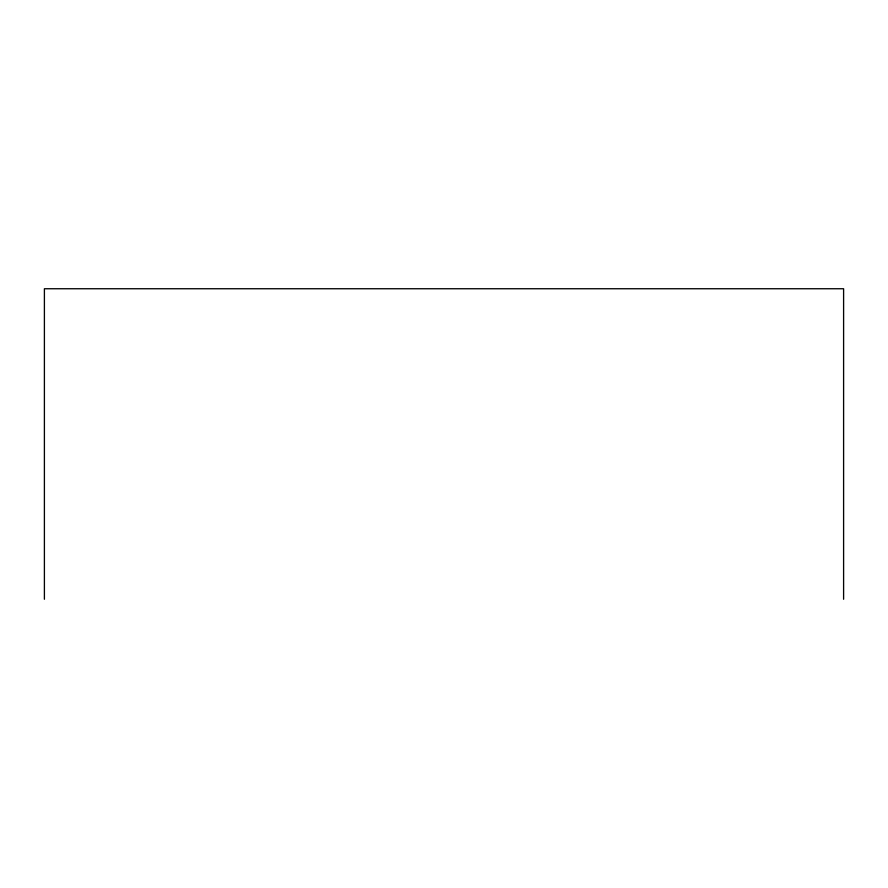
<?xml version="1.0" encoding="UTF-8"?>
<svg xmlns="http://www.w3.org/2000/svg" width="888" height="888" viewBox="0 0 888 888"><rect width="100%" height="100%" fill="white"/><g stroke="black" fill="none" stroke-linecap="round" stroke-linejoin="round"><path stroke-width="1.33" d="M843.6 599.256L843.6 288.744L44.4 288.744L44.4 599.256"/></g></svg>
